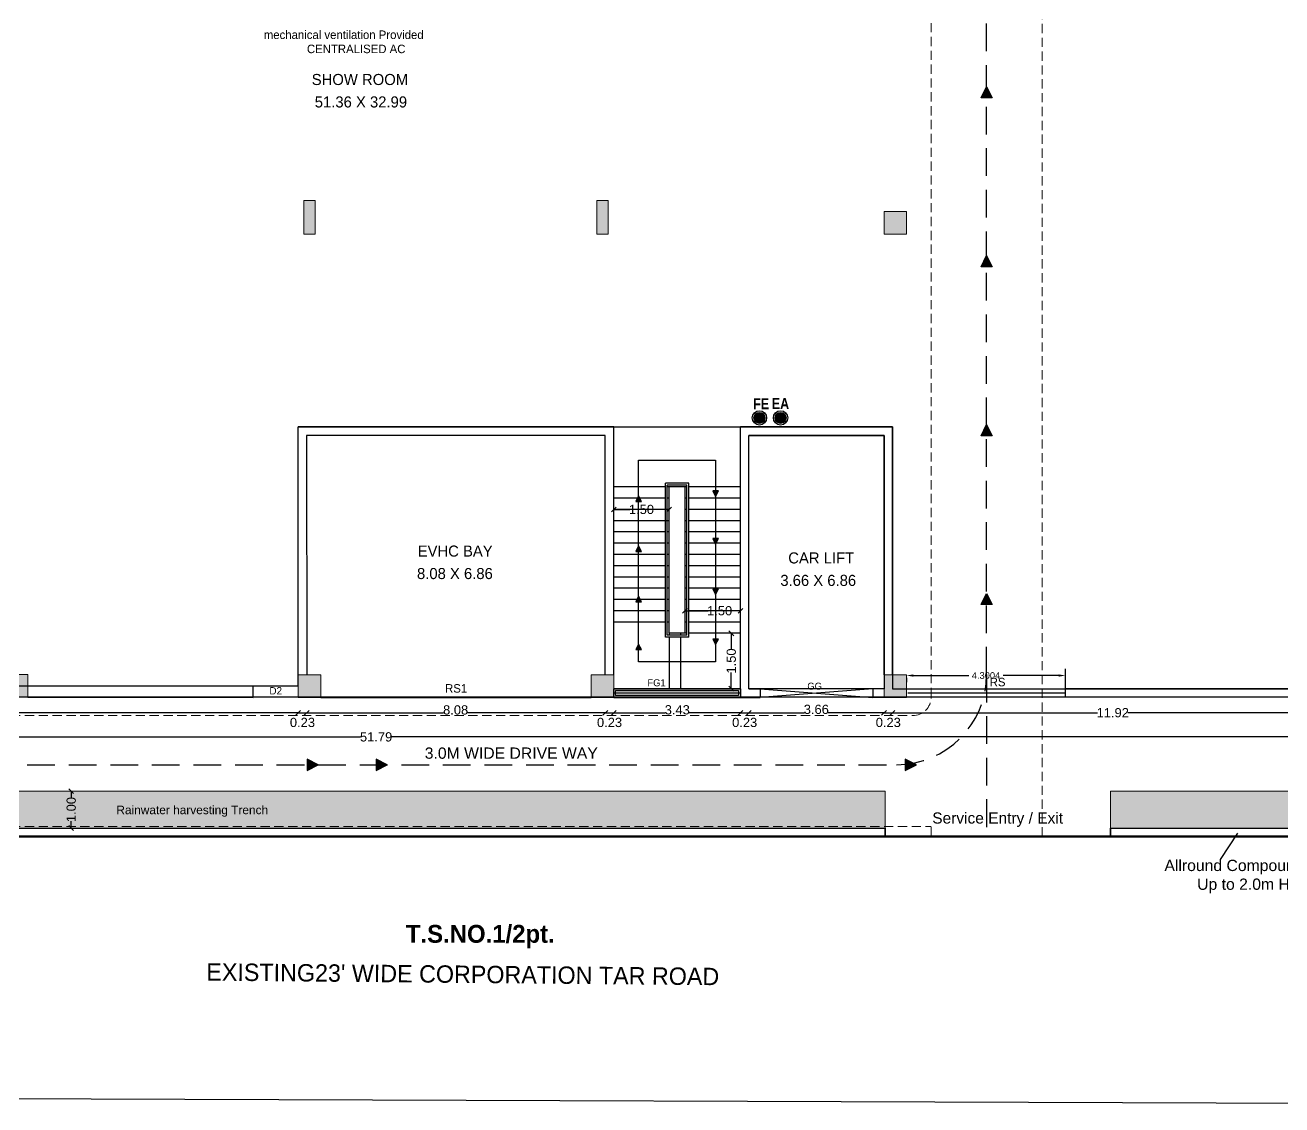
# Model space of a CAD drawing. Header units: metres. Extents: x 71870 to 71989, y 12512 to 13085.
# Drawn here: x 71926.27 to 71960.28, y 12947.69 to 12976.92 of the extents above; entities that cross this region are included whole.
import ezdxf

# ---------------------------------------------------------------- set-up
doc = ezdxf.new("R2010")
doc.units = ezdxf.units.M
doc.header["$MEASUREMENT"] = 0
for name, pattern in [('1', [0]), ('ACAD_ISO08W100', [36, 24, -3, 6, -3]), ('Dim Line', [0.375, 0.25, -0.125])]:
    doc.linetypes.add(name, pattern=pattern)
doc.layers.get('Defpoints').update_dxf_attribs({"color": 6, "lineweight": 0})
doc.layers.add('02_FB_WALL', color=7, linetype='Continuous', lineweight=30)
doc.layers.add('COL', color=1, linetype='Continuous', lineweight=18)
for name, color, linetype in [('AS_AT_SITE', 6, '1'), ('BLK_1_FLR_0_EXIT_WIDTH_DOOR', 2, 'Continuous'), ('BLK_1_FLR_0_LIFT_2', 30, 'Continuous'), ('BLK_1_FLR_0_ROOM_1', 2, 'Continuous'), ('BLK_1_LVL_0_BLDG_FOOT_PRINT', 1, 'Continuous'), ('BLK_1_LVL_0_SIDE_SETBACK2', 102, 'Continuous'), ('FMB_OR_PLR', 70, '1'), ('PLOT_BOUNDARY', 70, 'Continuous'), ('SUPER_IMPOSED', 5, '1')]:
    doc.layers.add(name, color=color, linetype=linetype)
doc.layers.add('BLK_1_FLR_0_BLT_UP_AREA', color=52, linetype='Continuous', plot=False)
doc.styles.add('century Gothic', font='arial.ttf')
doc.styles.get("Standard").update_dxf_attribs({"font": 'arial.ttf'})
doc.styles.add('TITLE', font='GOTHIC.TTF')
doc.linetypes.add('ZIGZAG', pattern='A,0.0001,-0.2,[131,ltypeshp.shx,S=0.2,R=0,X=-0.2,Y=0],-0.4,[131,ltypeshp.shx,S=0.2,R=180,X=0.2,Y=0],-0.2', length=0.8001)
doc.dimstyles.new('STAND', dxfattribs={"dimtxt": 0.25, "dimasz": 0.13, "dimexe": 0, "dimexo": 0, "dimgap": 0, "dimtad": 0, "dimzin": 0, "dimdsep": 46, "dimtxsty": 'century Gothic', "dimblk": 'OBLIQUE', "dimcen": 0.15, "dimse1": 1, "dimse2": 1, "dimclrd": 5, "dimclre": 7, "dimclrt": 5, "dimazin": 0, "dimtfac": 1, "dimtofl": 0, "dimtmove": 0, "dimatfit": 3, "dimfxl": 0, "dimtolj": 1, "dimtzin": 0, "dimlwd": -1, "dimlwe": -1, "dimarcsym": 0})
doc.dimstyles.get("Standard").update_dxf_attribs({"dimtxt": 0.18, "dimasz": 0.18, "dimexe": 0.18, "dimexo": 0.0625, "dimgap": 0.09, "dimtad": 0, "dimtih": 1, "dimtoh": 1, "dimdec": 4, "dimzin": 0, "dimdsep": 46, "dimtxsty": 'Standard', "dimcen": 0.09, "dimadec": 0, "dimazin": 0, "dimtfac": 1, "dimtdec": 4, "dimtofl": 0, "dimtmove": 0, "dimatfit": 3, "dimfxl": 0, "dimtolj": 1, "dimtzin": 0, "dimarcsym": 0})
pattern_1 = [(228.01279, (71939.25207, 12977.764975), (-8, -9), [0.134536, -13.319088]), (184.96974, (71939.16207, 12977.664975), (12, 1), [0.230868, -22.855925]), (132.51045, (71938.93207, 12977.644975), (10, -11), [0.162788, -16.116033]), (267.27369, (71938.54207, 12977.394975), (1, 20), [0.210238, -20.813558]), (292.83365, (71938.53207, 12977.184975), (-5, 12), [0.206155, -20.409373]), (357.27369, (71938.61207, 12976.994975), (-20, 1), [0.210238, -20.813558]), (37.69424, (71938.82207, 12976.984975), (-13, -10), [0.278029, -27.524849]), (72.25533, (71939.04207, 12977.154975), (7, 22), [0.262488, -25.986321]), (121.42957, (71939.12207, 12977.404975), (-8, 13), [0.21095, -20.884073]), (175.23636, (71939.01207, 12977.584975), (11, -1), [0.240832, -11.800763]), (222.39744, (71938.77207, 12977.604975), (-12, -11), [0.311448, -30.833375]), (138.81407, (71939.53207, 12977.38498), (-7, 6), [0.106301, -10.523845]), (171.46923, (71939.45207, 12977.454975), (13, -2), [0.202237, -20.021511]), (225, (71939.2521, 12977.485), (-1e-16, -1), [0.14142, -1.272793]), (203.1986, (71939.18207, 12977.60498), (5, 2), [0.076158, -7.539615]), (291.8014, (71939.11207, 12977.57498), (-1, 3), [0.107703, -5.277462]), (30.96376, (71939.15207, 12977.47498), (3, 2), [0.17493, -5.656023]), (161.56505, (71939.30207, 12977.56498), (2, -1), [0.12649, -3.035787]), (16.38954, (71938.53207, 12977.574975), (10, 3), [0.1772, -17.542845]), (70.34618, (71938.70207, 12977.624975), (-4, -11), [0.148661, -14.717408]), (293.1986, (71939.30207, 12977.76498), (-2, 5), [0.152315, -7.463458]), (343.61046, (71939.36207, 12977.624975), (-10, 3), [0.1772, -17.542845]), (339.44395, (71938.53207, 12976.95498), (-5, 2), [0.17088, -8.373124]), (294.77514, (71938.69207, 12976.894975), (-5, 11), [0.143178, -14.174643]), (66.8014, (71939.31207, 12976.76498), (2, 5), [0.152315, -7.463458]), (17.35402, (71939.37207, 12976.904975), (-13, -4), [0.167631, -16.595424]), (69.44395, (71938.82207, 12976.76498), (-2, -5), [0.08544, -8.458564]), (101.30993, (71939.25207, 12976.76498), (-1, 4), [0.05099, -5.04803]), (165.96376, (71939.24207, 12976.81498), (3, -1), [0.206155, -3.91695]), (186.009, (71939.04207, 12976.864975), (10, 1), [0.19105, -18.913923]), (303.6901, (71939.15207, 12977.38498), (-1, 2), [0.144222, -3.46133]), (353.15723, (71939.23207, 12977.264975), (17, -2), [0.251794, -24.927563]), (60.9454, (71939.48207, 12977.23498), (-4, -7), [0.102956, -10.192674]), (90, (71939.5321, 12977.325), (-1, 1), [0.06, -0.94]), (120.25644, (71939.02207, 12976.894975), (4, -7), [0.138924, -13.75352]), (48.01279, (71938.95207, 12977.014975), (8, 9), [0.269072, -13.184552]), (0, (71939.1321, 12977.215), (1, 1), [0.26, -0.74]), (325.30485, (71939.39207, 12977.214975), (10, -7), [0.158114, -15.653274]), (254.0546, (71939.52207, 12977.12498), (-1, -4), [0.145602, -7.134508]), (207.64598, (71939.48207, 12976.984975), (-19, -10), [0.237065, -23.469474]), (175.42608, (71939.27207, 12976.874975), (-13, 1), [0.250799, -24.829073])]

# ---------------------------------------------------------------- blocks, each defined once
blk = doc.blocks.new('arrowww')
at = {"layer": '02_FB_WALL'}
h = blk.add_hatch(color=252, dxfattribs=at)
h.dxf.hatch_style = 1
h.paths.add_polyline_path([(156792.6, 14158.6), (156780.6, 14164.6), (156792.6, 14170.6)])
at = {"layer": '02_FB_WALL', "color": 252}
blk.add_lwpolyline([(156792.6, 14158.6), (156780.6, 14164.6), (156792.6, 14170.6)], close=True, dxfattribs=at)
blk = doc.blocks.new('*U3')
at = {"layer": 'COL'}
h = blk.add_hatch(color=8, dxfattribs=at)
h.dxf.hatch_style = 1
h.paths.add_polyline_path([(2704.9, 761), (2704.9, 737), (2680.9, 737), (2680.9, 761)])
at = {"layer": 'COL', "ltscale": 0.02}
blk.add_lwpolyline([(2704.9, 761), (2704.9, 737), (2680.9, 737), (2680.9, 761)], close=True, dxfattribs=at)
blk = doc.blocks.new('A$C493907E4')
at = {"layer": 'COL'}
h = blk.add_hatch(color=8, dxfattribs=at)
h.dxf.hatch_style = 1
h.paths.add_polyline_path([(12, 36), (12, 0), (0, 0), (0, 36)])
at = {"layer": 'COL', "ltscale": 0.02}
blk.add_lwpolyline([(12, 36), (12, 0), (0, 0), (0, 36)], close=True, dxfattribs=at)
blk = doc.blocks.new('_Oblique')
at = {"color": 0, "linetype": 'ByBlock', "lineweight": -2}
blk.add_line((-0.5, -0.5), (0.5, 0.5), dxfattribs=at)
blk = doc.blocks.new('*D13')
at = {"color": 5}
for p, q in [((71942.2, 12963.813), (71942.637, 12963.813)), ((71943.7, 12963.813), (71943.262, 12963.813))]:
    blk.add_line(p, q, dxfattribs=at)
at = {"layer": 'Defpoints', "color": 0, "lineweight": 25}
for p in [(71942.2, 12963.813), (71943.7, 12963.813), (71943.7, 12963.813)]:
    blk.add_point(p, dxfattribs=at)
at = {"color": 5, "xscale": 0.13, "yscale": 0.13, "zscale": 0.13, "rotation": 180}
blk.add_blockref('_Oblique', (71942.2, 12963.813), dxfattribs=at)
at = {"color": 5, "xscale": 0.13, "yscale": 0.13, "zscale": 0.13}
blk.add_blockref('_Oblique', (71943.7, 12963.813), dxfattribs=at)
at = {"color": 5, "insert": (71942.95, 12963.813), "char_height": 0.25, "attachment_point": 5, "style": 'century Gothic'}
blk.add_mtext('\\A1;1.50', dxfattribs=at)
blk = doc.blocks.new('*D14')
at = {"color": 5}
for p, q in [((71944.129, 12961.07), (71944.753, 12961.07)), ((71945.629, 12961.07), (71945.378, 12961.07))]:
    blk.add_line(p, q, dxfattribs=at)
at = {"layer": 'Defpoints', "color": 0, "lineweight": 25}
for p in [(71944.129, 12961.07), (71945.629, 12961.07), (71945.629, 12961.07)]:
    blk.add_point(p, dxfattribs=at)
at = {"color": 5, "xscale": 0.13, "yscale": 0.13, "zscale": 0.13, "rotation": 180}
blk.add_blockref('_Oblique', (71944.129, 12961.07), dxfattribs=at)
at = {"color": 5, "xscale": 0.13, "yscale": 0.13, "zscale": 0.13}
blk.add_blockref('_Oblique', (71945.629, 12961.07), dxfattribs=at)
at = {"color": 5, "insert": (71945.065, 12961.07), "char_height": 0.25, "attachment_point": 5, "style": 'century Gothic'}
blk.add_mtext('\\A1;1.50', dxfattribs=at)
blk = doc.blocks.new('*D15')
at = {"color": 5}
for p, q in [((71945.381, 12960.461), (71945.381, 12960.023)), ((71945.381, 12958.961), (71945.381, 12959.398))]:
    blk.add_line(p, q, dxfattribs=at)
at = {"layer": 'Defpoints', "color": 0, "lineweight": 25}
for p in [(71945.381, 12960.461), (71945.381, 12958.961), (71945.381, 12958.961)]:
    blk.add_point(p, dxfattribs=at)
at = {"color": 5, "xscale": 0.13, "yscale": 0.13, "zscale": 0.13}
for p, rotation in [((71945.381, 12960.461), 90), ((71945.381, 12958.961), 270)]:
    blk.add_blockref('_Oblique', p, dxfattribs=dict(at, rotation=rotation))
at = {"color": 5, "insert": (71945.381, 12959.711), "char_height": 0.25, "attachment_point": 5, "rotation": 90, "style": 'century Gothic'}
blk.add_mtext('\\A1;1.50', dxfattribs=at)
blk = doc.blocks.new('*D39')
at = {"color": 5}
for p, q in [((71909.874, 12958.309), (71921.338, 12958.309)), ((71933.661, 12958.309), (71922.186, 12958.309))]:
    blk.add_line(p, q, dxfattribs=at)
at = {"layer": 'Defpoints', "color": 0, "lineweight": 25}
for p in [(71909.874, 12958.732), (71933.661, 12958.726), (71933.661, 12958.309)]:
    blk.add_point(p, dxfattribs=at)
at = {"color": 5, "xscale": 0.13, "yscale": 0.13, "zscale": 0.13, "rotation": 180}
blk.add_blockref('_Oblique', (71909.874, 12958.309), dxfattribs=at)
at = {"color": 5, "xscale": 0.13, "yscale": 0.13, "zscale": 0.13}
blk.add_blockref('_Oblique', (71933.661, 12958.309), dxfattribs=at)
at = {"color": 5, "insert": (71921.762, 12958.381), "char_height": 0.25, "attachment_point": 5, "style": 'century Gothic'}
blk.add_mtext('\\A1;23.79', dxfattribs=at)
blk = doc.blocks.new('*D40')
at = {"color": 5}
blk.add_line((71933.661, 12958.309), (71933.89, 12958.309), dxfattribs=at)
at = {"layer": 'Defpoints', "color": 0, "lineweight": 25}
for p in [(71933.89, 12959.336), (71933.661, 12958.726), (71933.89, 12958.309)]:
    blk.add_point(p, dxfattribs=at)
at = {"color": 5, "xscale": 0.13, "yscale": 0.13, "zscale": 0.13, "rotation": 180}
blk.add_blockref('_Oblique', (71933.661, 12958.309), dxfattribs=at)
at = {"color": 5, "xscale": 0.13, "yscale": 0.13, "zscale": 0.13}
blk.add_blockref('_Oblique', (71933.89, 12958.309), dxfattribs=at)
at = {"color": 5, "insert": (71933.775, 12958.046), "char_height": 0.25, "attachment_point": 5, "style": 'century Gothic'}
blk.add_mtext('\\A1;0.23', dxfattribs=at)
blk = doc.blocks.new('*D41')
at = {"color": 5}
for p, q in [((71933.89, 12958.309), (71937.596, 12958.309)), ((71941.971, 12958.309), (71938.246, 12958.309))]:
    blk.add_line(p, q, dxfattribs=at)
at = {"layer": 'Defpoints', "color": 0, "lineweight": 25}
for p in [(71933.89, 12959.336), (71941.971, 12959.336), (71941.971, 12958.309)]:
    blk.add_point(p, dxfattribs=at)
at = {"color": 5, "xscale": 0.13, "yscale": 0.13, "zscale": 0.13, "rotation": 180}
blk.add_blockref('_Oblique', (71933.89, 12958.309), dxfattribs=at)
at = {"color": 5, "xscale": 0.13, "yscale": 0.13, "zscale": 0.13}
blk.add_blockref('_Oblique', (71941.971, 12958.309), dxfattribs=at)
at = {"color": 5, "insert": (71937.921, 12958.385), "char_height": 0.25, "attachment_point": 5, "style": 'century Gothic'}
blk.add_mtext('\\A1;8.08', dxfattribs=at)
blk = doc.blocks.new('*D42')
at = {"color": 5}
blk.add_line((71941.971, 12958.309), (71942.2, 12958.309), dxfattribs=at)
at = {"layer": 'Defpoints', "color": 0, "lineweight": 25}
for p in [(71941.971, 12959.336), (71942.2, 12958.726), (71942.2, 12958.309)]:
    blk.add_point(p, dxfattribs=at)
at = {"color": 5, "xscale": 0.13, "yscale": 0.13, "zscale": 0.13, "rotation": 180}
blk.add_blockref('_Oblique', (71941.971, 12958.309), dxfattribs=at)
at = {"color": 5, "xscale": 0.13, "yscale": 0.13, "zscale": 0.13}
blk.add_blockref('_Oblique', (71942.2, 12958.309), dxfattribs=at)
at = {"color": 5, "insert": (71942.086, 12958.046), "char_height": 0.25, "attachment_point": 5, "style": 'century Gothic'}
blk.add_mtext('\\A1;0.23', dxfattribs=at)
blk = doc.blocks.new('*D43')
at = {"color": 5}
for p, q in [((71942.2, 12958.309), (71943.594, 12958.309)), ((71945.629, 12958.309), (71944.244, 12958.309))]:
    blk.add_line(p, q, dxfattribs=at)
at = {"layer": 'Defpoints', "color": 0, "lineweight": 25}
for p in [(71942.2, 12958.726), (71945.629, 12958.961), (71945.629, 12958.309)]:
    blk.add_point(p, dxfattribs=at)
at = {"color": 5, "xscale": 0.13, "yscale": 0.13, "zscale": 0.13, "rotation": 180}
blk.add_blockref('_Oblique', (71942.2, 12958.309), dxfattribs=at)
at = {"color": 5, "xscale": 0.13, "yscale": 0.13, "zscale": 0.13}
blk.add_blockref('_Oblique', (71945.629, 12958.309), dxfattribs=at)
at = {"color": 5, "insert": (71943.919, 12958.388), "char_height": 0.25, "attachment_point": 5, "style": 'century Gothic'}
blk.add_mtext('\\A1;3.43', dxfattribs=at)
blk = doc.blocks.new('*D44')
at = {"color": 5}
blk.add_line((71945.629, 12958.309), (71945.858, 12958.309), dxfattribs=at)
at = {"layer": 'Defpoints', "color": 0, "lineweight": 25}
for p in [(71945.629, 12958.961), (71945.858, 12958.961), (71945.858, 12958.309)]:
    blk.add_point(p, dxfattribs=at)
at = {"color": 5, "xscale": 0.13, "yscale": 0.13, "zscale": 0.13, "rotation": 180}
blk.add_blockref('_Oblique', (71945.629, 12958.309), dxfattribs=at)
at = {"color": 5, "xscale": 0.13, "yscale": 0.13, "zscale": 0.13}
blk.add_blockref('_Oblique', (71945.858, 12958.309), dxfattribs=at)
at = {"color": 5, "insert": (71945.743, 12958.046), "char_height": 0.25, "attachment_point": 5, "style": 'century Gothic'}
blk.add_mtext('\\A1;0.23', dxfattribs=at)
blk = doc.blocks.new('*D45')
at = {"color": 5}
for p, q in [((71945.858, 12958.309), (71947.358, 12958.309)), ((71949.515, 12958.309), (71948.007, 12958.309))]:
    blk.add_line(p, q, dxfattribs=at)
at = {"layer": 'Defpoints', "color": 0, "lineweight": 25}
for p in [(71945.858, 12958.961), (71949.515, 12958.726), (71949.515, 12958.309)]:
    blk.add_point(p, dxfattribs=at)
at = {"color": 5, "xscale": 0.13, "yscale": 0.13, "zscale": 0.13, "rotation": 180}
blk.add_blockref('_Oblique', (71945.858, 12958.309), dxfattribs=at)
at = {"color": 5, "xscale": 0.13, "yscale": 0.13, "zscale": 0.13}
blk.add_blockref('_Oblique', (71949.515, 12958.309), dxfattribs=at)
at = {"color": 5, "insert": (71947.682, 12958.4), "char_height": 0.25, "attachment_point": 5, "style": 'century Gothic'}
blk.add_mtext('\\A1;3.66', dxfattribs=at)
blk = doc.blocks.new('*D46')
at = {"color": 5}
blk.add_line((71949.515, 12958.309), (71949.744, 12958.309), dxfattribs=at)
at = {"layer": 'Defpoints', "color": 0, "lineweight": 25}
for p in [(71949.744, 12959.336), (71949.515, 12958.726), (71949.744, 12958.309)]:
    blk.add_point(p, dxfattribs=at)
at = {"color": 5, "xscale": 0.13, "yscale": 0.13, "zscale": 0.13, "rotation": 180}
blk.add_blockref('_Oblique', (71949.515, 12958.309), dxfattribs=at)
at = {"color": 5, "xscale": 0.13, "yscale": 0.13, "zscale": 0.13}
blk.add_blockref('_Oblique', (71949.744, 12958.309), dxfattribs=at)
at = {"color": 5, "insert": (71949.63, 12958.046), "char_height": 0.25, "attachment_point": 5, "style": 'century Gothic'}
blk.add_mtext('\\A1;0.23', dxfattribs=at)
blk = doc.blocks.new('*D47')
at = {"color": 5}
for p, q in [((71949.744, 12958.309), (71955.295, 12958.309)), ((71961.664, 12958.309), (71956.112, 12958.309))]:
    blk.add_line(p, q, dxfattribs=at)
at = {"layer": 'Defpoints', "color": 0, "lineweight": 25}
for p in [(71949.744, 12959.336), (71961.664, 12958.732), (71961.664, 12958.309)]:
    blk.add_point(p, dxfattribs=at)
at = {"color": 5, "xscale": 0.13, "yscale": 0.13, "zscale": 0.13, "rotation": 180}
blk.add_blockref('_Oblique', (71949.744, 12958.309), dxfattribs=at)
at = {"color": 5, "xscale": 0.13, "yscale": 0.13, "zscale": 0.13}
blk.add_blockref('_Oblique', (71961.664, 12958.309), dxfattribs=at)
at = {"color": 5, "insert": (71955.704, 12958.309), "char_height": 0.25, "attachment_point": 5, "style": 'century Gothic'}
blk.add_mtext('\\A1;11.92', dxfattribs=at)
blk = doc.blocks.new('*D50')
at = {"color": 5}
for p, q in [((71909.874, 12957.655), (71935.347, 12957.655)), ((71961.664, 12957.655), (71936.191, 12957.655))]:
    blk.add_line(p, q, dxfattribs=at)
at = {"layer": 'Defpoints', "color": 0, "lineweight": 25}
for p in [(71909.874, 12958.732), (71961.664, 12958.732), (71909.874, 12957.655)]:
    blk.add_point(p, dxfattribs=at)
at = {"color": 5, "xscale": 0.13, "yscale": 0.13, "zscale": 0.13, "rotation": 180}
blk.add_blockref('_Oblique', (71909.874, 12957.655), dxfattribs=at)
at = {"color": 5, "xscale": 0.13, "yscale": 0.13, "zscale": 0.13}
blk.add_blockref('_Oblique', (71961.664, 12957.655), dxfattribs=at)
at = {"color": 5, "insert": (71935.769, 12957.655), "char_height": 0.25, "attachment_point": 5, "style": 'century Gothic'}
blk.add_mtext('\\A1;51.79', dxfattribs=at)
blk = doc.blocks.new('*D52')
at = {"color": 8}
for p, q in [((71927.518, 12956.189), (71927.518, 12956.001)), ((71927.518, 12955.189), (71927.518, 12955.376))]:
    blk.add_line(p, q, dxfattribs=at)
at = {"layer": 'Defpoints', "color": 0, "lineweight": 25}
for p in [(71927.518, 12956.189), (71927.518, 12956.189), (71927.518, 12955.189)]:
    blk.add_point(p, dxfattribs=at)
at = {"color": 8, "xscale": 0.13, "yscale": 0.13, "zscale": 0.13}
for p, rotation in [((71927.518, 12956.189), 90), ((71927.518, 12955.189), 270)]:
    blk.add_blockref('_Oblique', p, dxfattribs=dict(at, rotation=rotation))
at = {"color": 8, "insert": (71927.518, 12955.689), "char_height": 0.25, "attachment_point": 5, "rotation": 90, "style": 'century Gothic'}
blk.add_mtext('\\A1;1.00', dxfattribs=at)
blk = doc.blocks.new('*D213')
at = {"layer": 'BLK_1_FLR_0_EXIT_WIDTH_DOOR', "color": 0, "lineweight": -2}
for p, q in [((71954.425, 12958.961), (71954.425, 12959.497)), ((71950.125, 12959.255), (71950.125, 12959.137)), ((71950.305, 12959.317), (71951.808, 12959.317)), ((71954.245, 12959.317), (71952.742, 12959.317))]:
    blk.add_line(p, q, dxfattribs=at)
at = {"layer": 'BLK_1_FLR_0_EXIT_WIDTH_DOOR', "color": 0, "lineweight": 25}
for points in [[(71950.305, 12959.347), (71950.305, 12959.287), (71950.125, 12959.317)], [(71954.245, 12959.347), (71954.245, 12959.287), (71954.425, 12959.317)]]:
    blk.add_solid(points, dxfattribs=at)
at = {"layer": 'Defpoints', "color": 0, "lineweight": 25}
for p in [(71950.125, 12959.317), (71954.425, 12959.317), (71954.425, 12958.898)]:
    blk.add_point(p, dxfattribs=at)
at = {"layer": 'BLK_1_FLR_0_EXIT_WIDTH_DOOR', "color": 0, "insert": (71952.275, 12959.317), "char_height": 0.18, "attachment_point": 5}
blk.add_mtext('\\A1;4.3004', dxfattribs=at)

msp = doc.modelspace()

# ---------------------------------------------------------------- hatches: boundary and pattern name
at = {"lineweight": 9}
h = msp.add_hatch(dxfattribs=at)
h.set_pattern_fill('GRAVEL', color=8)
h.set_pattern_definition(pattern_1)
h.paths.add_polyline_path([(71906.15278, 12998.34133), (71906.00996, 12995.82471), (71907.01152, 12995.82388), (71907.09564, 12997.30615), (71975.21007, 12994.81306), (71973.03508, 12956.18862), (71955.64352, 12956.18862), (71955.64352, 12955.18862), (71973.98035, 12955.18862), (71976.26582, 12995.77509)])
h.paths.add_polyline_path([(71927.77741, 12955.27559), (71927.77741, 12956.08033), (71927.26224, 12956.08033), (71927.26224, 12955.27559)], flags=24)
h.paths.add_polyline_path([(71928.66514, 12955.42152), (71932.92147, 12955.42152), (71932.92147, 12955.86795), (71928.66513, 12955.86795)], flags=24)
at = {"lineweight": 25}
h = msp.add_hatch(color=33, dxfattribs=at)
h.dxf.hatch_style = 1
h.paths.add_polyline_path([(71946.29228, 12966.29241, 1), (71945.99506, 12966.29241, 1)])
h = msp.add_hatch(color=33, dxfattribs=at)
h.dxf.hatch_style = 1
h.paths.add_polyline_path([(71946.86355, 12966.29241, 1), (71946.56634, 12966.29241, 1)])
h = msp.add_hatch(color=252)
h.dxf.hatch_style = 1
h.paths.add_polyline_path([(71942.79666, 12964.031), (71942.94906, 12964.031), (71942.87286, 12964.1834)])
h = msp.add_hatch(color=252)
h.dxf.hatch_style = 1
h.paths.add_polyline_path([(71945.03182, 12964.31929), (71944.87942, 12964.31929), (71944.95562, 12964.16689)])
at = {"lineweight": 9}
h = msp.add_hatch(dxfattribs=at)
h.set_pattern_fill('GRAVEL', color=8)
h.set_pattern_definition(pattern_1)
h.paths.add_polyline_path([(71949.54752, 12956.18862), (71902.97941, 12956.18862), (71902.68395, 12963.99319), (71901.68466, 12963.95536), (71902.01655, 12955.18862), (71949.54752, 12955.18862)])
h.paths.add_polyline_path([(71927.77741, 12955.27559), (71927.77741, 12956.08033), (71927.26224, 12956.08033), (71927.26224, 12955.27559)], flags=24)
h.paths.add_polyline_path([(71928.66514, 12955.42152), (71932.92147, 12955.42152), (71932.92147, 12955.86795), (71928.66513, 12955.86795)], flags=24)
h = msp.add_hatch(color=252)
h.dxf.hatch_style = 1
h.paths.add_polyline_path([(71942.79683, 12962.67245), (71942.94923, 12962.67245), (71942.87303, 12962.82485)])
h = msp.add_hatch(color=252)
h.dxf.hatch_style = 1
h.paths.add_polyline_path([(71945.03182, 12963.02389), (71944.87942, 12963.02389), (71944.95562, 12962.87149)])
h = msp.add_hatch(color=252)
h.dxf.hatch_style = 1
h.paths.add_polyline_path([(71942.79683, 12961.31355), (71942.94923, 12961.31355), (71942.87303, 12961.46595)])
h = msp.add_hatch(color=252)
h.dxf.hatch_style = 1
h.paths.add_polyline_path([(71945.03182, 12961.66499), (71944.87942, 12961.66499), (71944.95562, 12961.51259)])
h = msp.add_hatch(color=252)
h.dxf.hatch_style = 1
h.paths.add_polyline_path([(71942.79683, 12960.01815), (71942.94923, 12960.01815), (71942.87303, 12960.17055)])
h = msp.add_hatch(color=252)
h.dxf.hatch_style = 1
h.paths.add_polyline_path([(71945.03182, 12960.30609), (71944.87942, 12960.30609), (71944.95562, 12960.15369)])

# ---------------------------------------------------------------- linework, layer by layer
at = {"color": 32, "linetype": 'Dim Line', "lineweight": 9}
for p, q in [((71953.79164, 12954.96002), (71953.79164, 12995.25992)), ((71950.79164, 12958.73203), (71950.79164, 12992.25992)), ((71909.76404, 12958.23195), (71950.29164, 12958.23203)), ((71906.76404, 12955.23194), (71950.79164, 12955.23203)), ((71950.79164, 12954.96002), (71950.79164, 12955.23203))]:
    msp.add_line(p, q, dxfattribs=at)
at = {"linetype": 'Dim Line', "ltscale": 3}
for p, q in [((71952.29164, 12959.34155), (71952.29164, 12991.04072)), ((71952.29164, 12959.34155), (71952.29164, 12954.96002)), ((71911.70244, 12956.90315), (71949.85324, 12956.90315))]:
    msp.add_line(p, q, dxfattribs=at)
for p, q in [((71942.19968, 12966.04716), (71933.66107, 12966.04716)), ((71941.9711, 12965.81739), (71933.88733, 12965.81515)), ((71933.88733, 12965.81515), (71933.88967, 12959.33563)), ((71941.97142, 12959.33555), (71941.9711, 12965.81739)), ((71942.20002, 12959.33555), (71942.19968, 12966.04716)), ((71945.62902, 12958.96057), (71945.62893, 12966.04716)), ((71949.74373, 12966.04716), (71945.62893, 12966.04716)), ((71945.85762, 12958.96057), (71945.85753, 12965.81856)), ((71949.51513, 12965.81856), (71945.85753, 12965.81856)), ((71949.51522, 12959.33555), (71949.51513, 12965.81856)), ((71949.74382, 12959.33555), (71949.74373, 12966.04716)), ((71926.34677, 12959.03681), (71932.44211, 12959.03176)), ((71932.44194, 12958.72647), (71932.44211, 12959.03176)), ((71926.34677, 12958.73195), (71932.44194, 12958.72647)), ((71945.62902, 12958.96057), (71942.20002, 12958.96057)), ((71942.20002, 12958.72595), (71946.15959, 12958.72595)), ((71945.85762, 12958.96057), (71946.15959, 12958.96057)), ((71946.15959, 12958.96057), (71946.15959, 12958.72595)), ((71949.51522, 12958.96057), (71949.20759, 12958.96057)), ((71949.20759, 12958.96057), (71949.20759, 12958.72595)), ((71949.51522, 12958.72595), (71949.20759, 12958.72595)), ((71961.05404, 12958.96054), (71954.42524, 12958.96054)), ((71954.42524, 12958.73194), (71954.42524, 12958.96054)), ((71961.05404, 12958.73194), (71954.42524, 12958.73194)), ((71902.06187, 12947.94863), (71973.78729, 12947.69416))]:
    msp.add_line(p, q)
at = {"ltscale": 100}
for p, q in [((71944.23055, 12964.52403), (71943.59816, 12964.52383)), ((71943.59837, 12960.35897), (71943.59816, 12964.52383)), ((71944.17975, 12964.47322), (71943.64896, 12964.47305)), ((71943.64917, 12960.40977), (71943.64896, 12964.47305)), ((71944.1798, 12960.40976), (71944.17975, 12964.47322)), ((71944.2306, 12960.35896), (71944.23055, 12964.52403)), ((71943.59817, 12964.42223), (71942.2001, 12964.42186)), ((71943.59818, 12964.11743), (71942.20018, 12964.11706)), ((71944.17975, 12964.42242), (71943.64897, 12964.42225)), ((71943.69978, 12964.11746), (71943.64898, 12964.11745)), ((71943.69996, 12960.46057), (71943.69977, 12964.42226)), ((71944.129, 12960.46056), (71944.12895, 12964.42241)), ((71944.17976, 12964.11762), (71944.12896, 12964.11761)), ((71945.62902, 12964.42281), (71944.23055, 12964.42243)), ((71945.62902, 12964.11801), (71944.23056, 12964.11763)), ((71943.5982, 12963.81337), (71942.20002, 12963.81337)), ((71943.6998, 12963.81337), (71943.649, 12963.81337)), ((71944.17976, 12963.81336), (71944.12896, 12963.81336)), ((71945.62902, 12963.81337), (71944.23056, 12963.81336)), ((71943.69981, 12963.50857), (71942.20002, 12963.50857)), ((71944.17977, 12963.50856), (71944.12897, 12963.50856)), ((71945.62902, 12963.50857), (71944.23057, 12963.50856)), ((71943.59823, 12963.20377), (71942.20002, 12963.20377)), ((71943.69983, 12963.20377), (71943.64903, 12963.20377)), ((71944.17977, 12963.20376), (71944.12897, 12963.20376)), ((71945.62902, 12963.20377), (71944.23057, 12963.20376)), ((71943.59824, 12962.89897), (71942.20002, 12962.89897)), ((71943.69984, 12962.89897), (71943.64904, 12962.89897)), ((71944.17977, 12962.89896), (71944.12897, 12962.89896)), ((71945.62902, 12962.89897), (71944.23057, 12962.89896)), ((71943.59826, 12962.59417), (71942.20002, 12962.59417)), ((71943.69986, 12962.59417), (71943.64906, 12962.59417)), ((71944.17978, 12962.59416), (71944.12898, 12962.59416)), ((71945.62902, 12962.59417), (71944.23058, 12962.59416)), ((71943.59827, 12962.28937), (71942.20002, 12962.28937)), ((71943.69987, 12962.28937), (71943.64907, 12962.28937)), ((71944.17978, 12962.28936), (71944.12898, 12962.28936)), ((71945.62902, 12962.28937), (71944.23058, 12962.28936)), ((71943.59829, 12961.98457), (71942.20002, 12961.98457)), ((71943.69989, 12961.98457), (71943.64909, 12961.98457)), ((71944.17978, 12961.98456), (71944.12898, 12961.98456)), ((71945.62902, 12961.98457), (71944.23058, 12961.98456)), ((71943.5983, 12961.67977), (71942.20002, 12961.67977)), ((71943.6999, 12961.67977), (71943.6491, 12961.67977)), ((71944.17979, 12961.67976), (71944.12899, 12961.67976)), ((71945.62902, 12961.67977), (71944.23059, 12961.67976)), ((71943.59832, 12961.37497), (71942.20002, 12961.37497)), ((71943.59833, 12961.07017), (71942.20002, 12961.07017)), ((71943.69992, 12961.37497), (71943.64912, 12961.37497)), ((71943.69993, 12961.07017), (71943.64913, 12961.07017)), ((71944.17979, 12961.37496), (71944.12899, 12961.37496)), ((71944.17979, 12961.07016), (71944.12899, 12961.07016)), ((71945.62902, 12961.37497), (71944.23059, 12961.37496)), ((71945.62902, 12961.07017), (71944.23059, 12961.07016)), ((71943.59835, 12960.76537), (71942.20002, 12960.76537)), ((71943.69995, 12960.76537), (71943.64915, 12960.76537)), ((71944.1798, 12960.76536), (71944.129, 12960.76536)), ((71945.62902, 12960.76537), (71944.2306, 12960.76536)), ((71944.1798, 12960.40976), (71943.64917, 12960.40977)), ((71944.1798, 12960.46056), (71943.69996, 12960.46057)), ((71943.69996, 12960.46057), (71943.69996, 12960.40977)), ((71944.00476, 12960.46057), (71944.00476, 12960.40977)), ((71945.62902, 12960.46057), (71944.2306, 12960.46056)), ((71944.2306, 12960.35896), (71943.59837, 12960.35897)), ((71943.69996, 12960.35897), (71943.69996, 12958.96057)), ((71944.00476, 12960.35897), (71944.00476, 12958.96057)), ((71946.15959, 12958.96057), (71949.20759, 12958.72595)), ((71949.20759, 12958.96057), (71946.15959, 12958.72595))]:
    msp.add_line(p, q, dxfattribs=at)
at = {"color": 252, "linetype": 'ZIGZAG', "ltscale": 10}
msp.add_line((71950.15804, 12958.84624), (71954.42524, 12958.84624), dxfattribs=at)
at = {"linetype": 'Continuous', "ltscale": 2}
for p, q in [((71949.54752, 12955.18862), (71949.54752, 12954.96002)), ((71949.54752, 12954.96002), (71949.54752, 12955.18862)), ((71955.64352, 12955.18862), (71955.64352, 12954.96002)), ((71955.64352, 12954.96002), (71955.64352, 12955.18862))]:
    msp.add_line(p, q, dxfattribs=at)
for points in [[(71955.64352, 12955.18862), (71973.98035, 12955.18862), (71976.26582, 12995.77509), (71906.15278, 12998.34133), (71906.00996, 12995.82471), (71905.79435, 12995.82489), (71900.47901, 12995.80298), (71900.65985, 12991.02599)], [(71901.68466, 12963.95536), (71902.01655, 12955.18862), (71949.54752, 12955.18862)]]:
    msp.add_lwpolyline(points, dxfattribs=at)
at = {"color": 8, "lineweight": 9}
for points in [[(71906.00996, 12995.82471), (71906.15278, 12998.34133), (71976.26582, 12995.77509), (71973.98035, 12955.18862), (71955.64352, 12955.18862), (71955.64352, 12956.18862), (71973.03508, 12956.18862), (71975.21007, 12994.81306), (71907.09564, 12997.30615), (71907.01152, 12995.82388)], [(71949.54752, 12955.18862), (71949.54752, 12956.18862), (71902.97941, 12956.18862), (71902.68395, 12963.99319), (71901.68466, 12963.95536), (71902.01655, 12955.18862)]]:
    msp.add_lwpolyline(points, close=True, dxfattribs=at)
for points in [[(71955.64352, 12956.18862), (71973.03508, 12956.18862), (71975.21007, 12994.81306), (71907.09564, 12997.30615), (71907.01152, 12995.82388)], [(71902.68395, 12963.99319), (71902.97941, 12956.18862), (71949.54752, 12956.18862)], [(71949.54752, 12955.18862), (71949.54752, 12956.18862)], [(71955.64352, 12955.18862), (71955.64352, 12956.18862)]]:
    msp.add_lwpolyline(points, dxfattribs=at)
at = {"color": 10, "lineweight": 50}
msp.add_lwpolyline([(71905.79397, 12996.05349), (71900.24163, 12996.0306), (71901.79644, 12954.96002), (71974.19644, 12954.96002), (71976.50717, 12995.99501), (71976.50717, 12995.99501)], dxfattribs=at)
msp.add_lwpolyline([(71933.66107, 12959.33555), (71933.66107, 12966.04716)])
at = {"linetype": 'ACAD_ISO08W100'}
msp.add_lwpolyline([(71944.95559, 12965.14623), (71944.9559, 12959.68587), (71942.87303, 12959.68587), (71942.87273, 12965.14623)], close=True, dxfattribs=at)
at = {"color": 252}
for points in [[(71942.79666, 12964.031), (71942.94906, 12964.031), (71942.87286, 12964.1834)], [(71945.03182, 12964.31929), (71944.87942, 12964.31929), (71944.95562, 12964.16689)], [(71942.79683, 12962.67245), (71942.94923, 12962.67245), (71942.87303, 12962.82485)], [(71945.03182, 12963.02389), (71944.87942, 12963.02389), (71944.95562, 12962.87149)], [(71942.79683, 12961.31355), (71942.94923, 12961.31355), (71942.87303, 12961.46595)], [(71945.03182, 12961.66499), (71944.87942, 12961.66499), (71944.95562, 12961.51259)], [(71942.79683, 12960.01815), (71942.94923, 12960.01815), (71942.87303, 12960.17055)], [(71945.03182, 12960.30609), (71944.87942, 12960.30609), (71944.95562, 12960.15369)]]:
    msp.add_lwpolyline(points, close=True, dxfattribs=at)
at = {"color": 252, "linetype": 'ZIGZAG', "ltscale": 10}
msp.add_lwpolyline([(71934.27067, 12958.72595), (71941.59042, 12958.72595)], dxfattribs=at)
at = {"color": 6}
for points in [[(71942.20002, 12958.96057), (71945.62902, 12958.96057), (71945.62902, 12958.72595), (71942.20002, 12958.72595)], [(71942.25002, 12958.91057), (71945.57902, 12958.91057), (71945.57902, 12958.77595), (71942.25002, 12958.77595)]]:
    msp.add_lwpolyline(points, close=True, dxfattribs=at)
msp.add_lwpolyline([(71945.62902, 12958.84326), (71942.20002, 12958.84326)], dxfattribs=at)
at = {"color": 33, "lineweight": 25}
for centre, radius in [((71946.14367, 12966.29241), 0.1938), ((71946.14367, 12966.29241), 0.14861), ((71946.71495, 12966.29241), 0.1938), ((71946.71495, 12966.29241), 0.14861)]:
    msp.add_circle(centre, radius, dxfattribs=at)
at = {"linetype": 'Dim Line', "ltscale": 3}
msp.add_arc((71949.85324, 12959.34155), 2.4384, 270, 0, dxfattribs=at)
at = {"color": 32, "linetype": 'Dim Line', "lineweight": 9}
msp.add_arc((71950.29164, 12958.73203), 0.5, 270.000109, 0, dxfattribs=at)
at = {"layer": 'AS_AT_SITE', "lineweight": 25}
msp.add_lwpolyline([(71905.79397, 12996.05349), (71900.24163, 12996.0306), (71901.79644, 12954.96002), (71974.19644, 12954.96002), (71976.50717, 12995.99501), (71976.50717, 12995.99501), (71905.93724, 12998.57797), (71905.79397, 12996.05349)], dxfattribs=at)
at = {"layer": 'BLK_1_FLR_0_BLT_UP_AREA', "color": 52, "lineweight": 25}
msp.add_lwpolyline([(71909.87364, 12992.26593), (71961.66366, 12992.25992), (71968.44544, 12992.25991, -0.41421279), (71971.49344, 12989.21191), (71971.49344, 12962.73047), (71961.66364, 12962.73047), (71961.66364, 12958.73195), (71909.87364, 12958.73195)], format="xyb", close=True, dxfattribs=at)
at = {"layer": 'BLK_1_FLR_0_LIFT_2', "color": 30, "lineweight": 25}
msp.add_lwpolyline([(71945.85753, 12965.81856), (71949.51522, 12965.81856), (71949.51522, 12958.96057), (71945.85753, 12958.96057)], close=True, dxfattribs=at)
at = {"layer": 'BLK_1_FLR_0_ROOM_1', "color": 2, "lineweight": 25}
msp.add_lwpolyline([(71922.67524, 12992.03132), (71910.17844, 12991.96113), (71910.17844, 12959.03675), (71933.66107, 12959.03675), (71933.66107, 12966.04716), (71949.74373, 12966.04736), (71949.74373, 12958.96054), (71961.43504, 12958.96054), (71961.43504, 12992.03132), (71933.89251, 12992.03132), (71933.89197, 12986.56891), (71922.67524, 12986.56891)], close=True, dxfattribs=at)
at = {"layer": 'BLK_1_LVL_0_BLDG_FOOT_PRINT', "color": 1, "lineweight": 25}
msp.add_lwpolyline([(71909.87364, 12992.26593), (71961.66366, 12992.25992), (71968.44544, 12992.25991, -0.41421279), (71971.49344, 12989.21191), (71971.49344, 12962.73047), (71961.66364, 12962.73047), (71961.66364, 12958.73195), (71909.87364, 12958.73195)], format="xyb", close=True, dxfattribs=at)
at = {"layer": 'BLK_1_LVL_0_SIDE_SETBACK2', "color": 102, "lineweight": 25}
msp.add_lwpolyline([(71961.66364, 12958.73195), (71909.87364, 12958.73195), (71909.87364, 12954.96002), (71961.66364, 12954.96002)], close=True, dxfattribs=at)
at = {"layer": 'FMB_OR_PLR', "lineweight": 25}
msp.add_lwpolyline([(71905.79397, 12996.05349), (71900.24163, 12996.0306), (71901.79644, 12954.96002), (71974.19644, 12954.96002), (71976.50717, 12995.99501), (71976.50717, 12995.99501), (71905.93724, 12998.57797), (71905.79397, 12996.05349)], dxfattribs=at)
at = {"layer": 'PLOT_BOUNDARY', "color": 70, "linetype": 'ByBlock', "lineweight": 25}
msp.add_lwpolyline([(71976.50717, 12995.99501), (71905.93724, 12998.57797), (71905.79397, 12996.05349), (71900.24163, 12996.0306), (71901.79644, 12954.96002), (71974.19644, 12954.96002)], close=True, dxfattribs=at)
at = {"layer": 'SUPER_IMPOSED', "lineweight": 25}
msp.add_lwpolyline([(71905.79397, 12996.05349), (71900.24163, 12996.0306), (71901.79644, 12954.96002), (71974.19644, 12954.96002), (71976.50717, 12995.99501), (71976.50717, 12995.99501), (71905.93724, 12998.57797), (71905.79397, 12996.05349)], dxfattribs=at)

# ---------------------------------------------------------------- block references
at = {"xscale": 0.0254, "yscale": 0.0254, "zscale": 0.0254}
for name, p, rotation in [('arrowww', (71592.51065, 16957.48438), 270), ('A$C493907E4', (71934.11827, 12972.18126), 180), ('A$C493907E4', (71942.04762, 12972.18125), 180), ('arrowww', (71592.51065, 16952.91238), 270), ('arrowww', (71592.51065, 16948.34038), 270), ('arrowww', (71592.51065, 16943.76838), 270)]:
    msp.add_blockref(name, p, dxfattribs=dict(at, rotation=rotation))
at = {"yscale": 0.0254, "zscale": 0.0254}
for name, p, xscale in [('*U3', (71881.41939, 12952.54697), 0.0254), ('*U3', (71857.64135, 12940.01206), 0.0254), ('*U3', (71865.56524, 12940.00607), 0.0254), ('*U3', (71873.49459, 12940.00606), 0.0254), ('*U3', (71881.41939, 12940.00606), 0.0254), ('arrowww', (75916.43226, 12597.12216), -0.0254), ('arrowww', (75918.29878, 12597.12216), -0.0254), ('arrowww', (75932.6209, 12597.12216), -0.0254)]:
    msp.add_blockref(name, p, dxfattribs=dict(at, xscale=xscale))

# ---------------------------------------------------------------- texts
at = {"linetype": 'Continuous', "ltscale": 2, "style": 'century Gothic'}
msp.add_text('Rainwater harvesting Trench', height=0.23, rotation=0.000022, dxfattribs=at).set_placement((71928.73954, 12955.56355))
at = {"style": 'century Gothic'}
msp.add_text('Service Entry / Exit', height=0.3, rotation=0.000022, dxfattribs=at).set_placement((71950.81956, 12955.30972))
at = {"attachment_point": 1}
for s, insert, char_height, width, style in [('{\\W0.149656; }mechanical ventilation Provided\\P{\\W6.92227;  }CENTRALISED AC', (71932.71343, 12976.77941), 0.23, 5.0313415, 'TITLE'), ('SHOW ROOM', (71934.02712, 12975.60309), 0.3, 2.8084298, 'TITLE'), ('51.36 X 32.99', (71934.10853, 12974.99499), 0.3, 2.5770123, 'TITLE'), ('EVHC BAY', (71936.89422, 12962.83638), 0.3, 2.0544002, 'TITLE'), ('CAR LIFT', (71946.92307, 12962.65121), 0.3, 2.0544002, 'TITLE'), ('8.08 X 6.86', (71936.87518, 12962.22828), 0.3, 2.1209546, 'TITLE'), ('3.66 X 6.86', (71946.7081, 12962.04311), 0.3, 2.1209546, 'TITLE'), ('RS1', (71937.63504, 12959.08397), 0.23, 0.2917349, 'TITLE'), ('FG1', (71943.11093, 12959.21568), 0.19, 0.4813095, 'TITLE'), ('GG', (71947.43895, 12959.1237), 0.19, 0.4813095, 'TITLE'), ('RS', (71952.37387, 12959.2554), 0.23, 0.2917349, 'TITLE'), ('D2', (71932.88157, 12959.00401), 0.2, 1.6006521, 'TITLE'), (' Allround Compound Wall \\P{\\W8.488277; }Up to 2.0m Ht.', (71956.98427, 12954.32916), 0.3048, 4.6829547, 'century Gothic')]:
    msp.add_mtext(s, dxfattribs=dict(at, insert=insert, char_height=char_height, width=width, style=style))
at = {"color": 33, "lineweight": 25, "char_height": 0.2950098, "attachment_point": 1}
for s, insert in [('{\\fArial Narrow|b1|i0|c0|p34;FE}', (71945.97252, 12966.82132)), ('{\\fArial Narrow|b1|i0|c0|p34;EA}', (71946.47726, 12966.8287))]:
    msp.add_mtext_dynamic_manual_height_columns(s, width=13.7588778, gutter_width=6.01629, heights=[0], dxfattribs=dict(at, insert=insert))
at = {"insert": (71937.08495, 12957.36926), "char_height": 0.3048, "width": 5.0162186, "attachment_point": 1, "rotation": 0.000022, "style": 'century Gothic'}
msp.add_mtext('3.0M WIDE DRIVE WAY', dxfattribs=at)
at = {"attachment_point": 1}
for s, width, insert, char_height, rotation, style in [('{\\fCentury Gothic|b1|i0|c0|p34;T.S.NO.1/2pt.}', 1.9142279, (71936.57471, 12952.56644), 0.4840931, 0.000022, 'century Gothic'), ("EXISTING23' WIDE CORPORATION TAR ROAD", 14.8191205, (71931.17673, 12951.52965), 0.4712496, 359.479131, 'TITLE')]:
    msp.add_mtext_dynamic_manual_height_columns(s, width=width, gutter_width=1, heights=[0], dxfattribs=dict(at, insert=insert, char_height=char_height, rotation=rotation, style=style))

# ---------------------------------------------------------------- dimensions: what is measured, and where the dimension line sits
dim = msp.add_linear_dim(base=(71943.6998, 12963.81337), p1=(71942.20002, 12963.81337), p2=(71943.6998, 12963.81337), dimstyle='STAND')
dim.commit()
dim.dimension.update_dxf_attribs({"geometry": '*D13', "text_midpoint": (71942.94991, 12963.81337)})
dim = msp.add_linear_dim(base=(71945.62902, 12961.07017), p1=(71944.12899, 12961.07016), p2=(71945.62902, 12961.07017), dimstyle='STAND')
dim.commit()
dim.dimension.update_dxf_attribs({"geometry": '*D14', "text_midpoint": (71945.06518, 12961.07017), "dimtype": 160})
dim = msp.add_linear_dim(base=(71945.38097, 12958.96057), p1=(71945.38097, 12960.46057), p2=(71945.38097, 12958.96057), angle=90, dimstyle='STAND')
dim.commit()
dim.dimension.update_dxf_attribs({"geometry": '*D15', "text_midpoint": (71945.38097, 12959.71057)})
for base, p1, p2, picture, middle in [((71933.88967, 12958.30896), (71933.66107, 12958.72595), (71933.88967, 12959.33563), '*D40', (71933.77537, 12958.04577)), ((71941.97142, 12958.30896), (71933.88967, 12959.33563), (71941.97142, 12959.33555), '*D41', (71937.92063, 12958.38478)), ((71942.20002, 12958.30896), (71941.97142, 12959.33555), (71942.20002, 12958.72595), '*D42', (71942.08572, 12958.04577)), ((71949.74382, 12958.30896), (71949.51522, 12958.72595), (71949.74382, 12959.33555), '*D46', (71949.62952, 12958.04577)), ((71933.66107, 12958.30896), (71909.87364, 12958.73195), (71933.66107, 12958.72595), '*D39', (71921.76229, 12958.38079)), ((71945.62902, 12958.30896), (71942.20002, 12958.72595), (71945.62902, 12958.96057), '*D43', (71943.9189, 12958.38841)), ((71945.85762, 12958.30896), (71945.62902, 12958.96057), (71945.85762, 12958.96057), '*D44', (71945.74332, 12958.04577)), ((71949.51522, 12958.30896), (71945.85762, 12958.96057), (71949.51522, 12958.72595), '*D45', (71947.68212, 12958.39975))]:
    dim = msp.add_linear_dim(base=base, p1=p1, p2=p2, dimstyle='STAND', override={"dimtmove": 2})
    dim.commit()
    dim.dimension.update_dxf_attribs({"geometry": picture, "text_midpoint": middle, "dimtype": 160})
for base, p1, p2, picture, middle in [((71961.66364, 12958.30896), (71949.74382, 12959.33555), (71961.66364, 12958.73194), '*D47', (71955.70373, 12958.30896)), ((71909.87364, 12957.65535), (71961.66364, 12958.73194), (71909.87364, 12958.73194), '*D50', (71935.76864, 12957.65535))]:
    dim = msp.add_linear_dim(base=base, p1=p1, p2=p2, dimstyle='STAND', override={"dimtmove": 2})
    dim.commit()
    dim.dimension.update_dxf_attribs({"geometry": picture, "text_midpoint": middle})
dim = msp.add_linear_dim(base=(71927.51803, 12956.18862), p1=(71927.51803, 12955.18862), p2=(71927.51803, 12956.18862), angle=90, dimstyle='STAND', override={"dimclrd": 8, "dimclrt": 8})
dim.commit()
dim.dimension.update_dxf_attribs({"geometry": '*D52', "text_midpoint": (71927.51803, 12955.68862)})
at = {"layer": 'BLK_1_FLR_0_EXIT_WIDTH_DOOR'}
dim = msp.add_linear_dim(base=(71954.42524, 12959.3172), p1=(71950.12482, 12959.3172), p2=(71954.42524, 12958.89804), dimstyle='Standard', dxfattribs=at)
dim.commit()
dim.dimension.update_dxf_attribs({"geometry": '*D213', "text_midpoint": (71952.27503, 12959.3172)})

# ---------------------------------------------------------------- leaders
msp.add_leader([(71959.08356, 12955.05175), (71958.61334, 12954.33253)], dimstyle='STAND', override={"dimgap": 0, "dimtad": 0})

doc.saveas('drawing.dxf')
